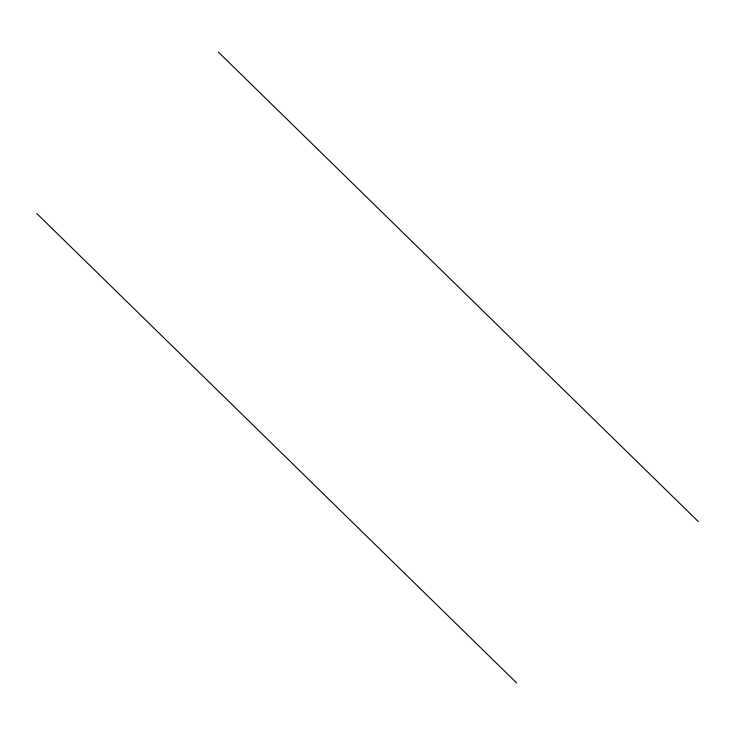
<?xml version="1.0" encoding="UTF-8"?>
<svg xmlns="http://www.w3.org/2000/svg" width="735" height="735" viewBox="0 0 735 735"><rect width="100%" height="100%" fill="white"/><g stroke="black" fill="none" stroke-linecap="round" stroke-linejoin="round"><path stroke-width="1.1" d="M218.35 52.066L698.25 521.51M36.75 213.49L516.65 682.934"/></g></svg>
